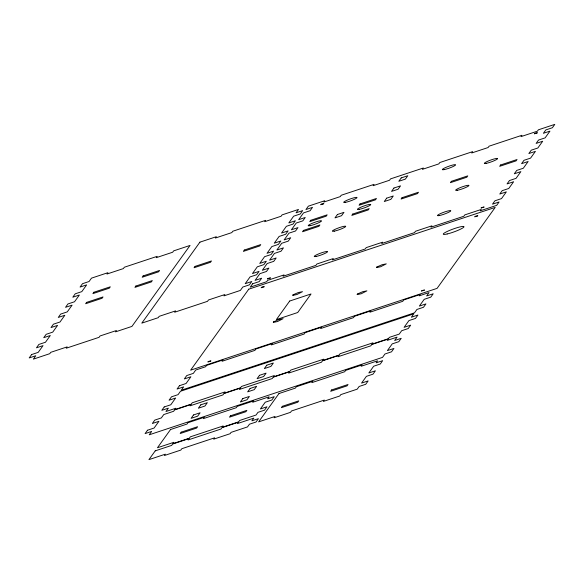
<?xml version="1.0" encoding="UTF-8"?>
<svg xmlns="http://www.w3.org/2000/svg" width="584" height="584" viewBox="0 0 584 584"><rect width="100%" height="100%" fill="white"/><g stroke="black" fill="none" stroke-linecap="round" stroke-linejoin="round"><path stroke-width="0.88" d="M31.624 354.561L29.2 357.934L35.77 355.758L33.346 359.131L49.779 353.678L50.75 352.327L67.175 346.874L66.211 348.225L99.068 337.318L100.039 335.968L116.464 330.515L115.501 331.865L131.926 326.412L190.063 245.426L173.638 250.879L172.667 252.23L156.235 257.683L157.206 256.332L124.348 267.238L123.377 268.589L106.945 274.035L107.916 272.692L91.491 278.145L89.067 281.517L82.49 283.7L80.074 287.072L86.644 284.89L81.796 291.642L75.227 293.818L72.803 297.198L79.373 295.015L74.533 301.76L67.956 303.943L65.539 307.315L72.109 305.14L67.262 311.885L60.692 314.068L58.269 317.44L64.839 315.258L59.999 322.01L53.421 324.193L51.005 327.566L57.575 325.383L52.728 332.135L46.158 334.318L43.734 337.691L50.304 335.508L45.464 342.261L38.887 344.436L36.471 347.816L43.041 345.633L38.194 352.378L31.624 354.561M86.6 302.388L85.629 303.731L102.061 298.278L103.032 296.935L86.6 302.388M93.863 292.263L92.9 293.613L109.325 288.16L110.296 286.81L93.863 292.263M135.889 286.029L134.919 287.379L151.351 281.926L152.315 280.576L135.889 286.029M143.153 275.904L142.189 277.254L158.614 271.801L159.585 270.45L143.153 275.904M199.925 242.156L141.788 323.142L158.213 317.689L159.184 316.338L175.609 310.885L174.645 312.236L207.502 301.329L208.473 299.979L224.898 294.526L223.935 295.876L240.36 290.423L242.783 287.051L249.353 284.868L251.777 281.495L245.207 283.678L250.054 276.925L256.624 274.743L259.048 271.37L252.471 273.553L257.318 266.8L263.888 264.618L266.311 261.245L259.741 263.428L264.589 256.675L271.159 254.5L273.582 251.12L267.005 253.303L271.852 246.558L278.422 244.375L280.846 241.002L274.276 243.178L279.123 236.432L285.693 234.25L288.116 230.877L281.539 233.06L286.386 226.307L292.956 224.125L295.38 220.752L288.81 222.935L293.657 216.182L300.227 213.999L302.651 210.627L296.073 212.81L298.497 209.437L282.072 214.89L281.101 216.241L264.669 221.694L265.64 220.343L232.782 231.249L231.811 232.6L215.379 238.046L216.35 236.702L199.925 242.156M195.034 266.399L194.063 267.742L210.496 262.289L211.466 260.946L195.034 266.399M244.324 250.04L243.353 251.39L259.785 245.937L260.756 244.587L244.324 250.04M147.511 430.233L145.088 433.605L151.657 431.423L149.234 434.803L382.535 357.372L384.958 353.999L391.528 351.816L393.952 348.436L387.382 350.619L392.222 343.874L398.799 341.691L401.223 338.318L394.645 340.494L397.069 337.121L387.214 340.392L388.178 339.041L371.752 344.494L370.782 345.845L337.924 356.751L338.895 355.401L322.463 360.854L321.492 362.204L288.635 373.11L289.606 371.76L273.173 377.213L272.202 378.563L239.345 389.47L240.316 388.119L223.884 393.572L222.92 394.923L190.056 405.829L191.026 404.478L174.594 409.931L173.63 411.282L163.768 414.552L161.345 417.925L154.775 420.108L152.351 423.48L158.928 421.305L154.081 428.05L147.511 430.233M164.221 406.946L161.804 410.326L168.375 408.143L165.951 411.516L175.806 408.245L174.842 409.596L191.267 404.143L192.238 402.792L225.096 391.886L224.125 393.236L240.557 387.783L241.528 386.433L274.385 375.527L273.414 376.877L289.846 371.424L290.817 370.073L323.675 359.167L322.704 360.518L339.136 355.065L340.107 353.714L372.964 342.808L371.993 344.159L388.426 338.705L389.389 337.355L399.252 334.084L401.675 330.712L408.245 328.529L410.669 325.157L404.091 327.339L408.939 320.587L415.509 318.404L417.932 315.031L411.362 317.214L413.786 313.842L180.485 391.265L178.062 394.645L171.492 396.828L169.068 400.201L175.638 398.018L170.798 404.77L164.221 406.946M179.485 385.688L177.061 389.061L183.632 386.885L181.215 390.258L414.509 312.827L416.932 309.454L423.502 307.272L425.926 303.899L419.356 306.074L424.203 299.329L430.773 297.147L433.197 293.774L426.627 295.957L429.043 292.577L419.188 295.847L420.159 294.504L403.726 299.957L402.756 301.3L369.898 312.206L370.869 310.856L354.437 316.309L353.466 317.659L320.609 328.566L321.58 327.215L305.147 332.668L304.184 334.019L271.319 344.925L272.29 343.575L255.865 349.028L254.894 350.378L222.037 361.284L223 359.934L206.575 365.387L205.604 366.737L195.749 370.008L193.326 373.38L186.749 375.563L184.332 378.943L190.902 376.76L186.055 383.505L179.485 385.688M248.762 289.175L190.625 370.168L437.073 288.372L495.21 207.386L248.762 289.175M252.638 283.78L250.222 287.153L266.647 281.7L267.618 280.349L284.05 274.896L283.079 276.247L315.937 265.34L316.908 263.99L333.333 258.537L332.369 259.887L365.226 248.981L366.197 247.631L382.622 242.177L381.659 243.528L414.516 232.622L415.487 231.271L431.912 225.818L430.941 227.169L463.805 216.262L464.769 214.912L481.201 209.459L480.231 210.809L496.663 205.356L499.086 201.984L492.509 204.166L494.933 200.794L501.51 198.611L506.35 191.859L499.78 194.041L502.204 190.669L508.774 188.486L513.621 181.741L507.051 183.916L509.467 180.544L516.044 178.361L520.884 171.616L514.314 173.798L516.738 170.418L523.308 168.243L528.155 161.491L521.585 163.673L524.001 160.293L530.579 158.118L535.418 151.365L528.849 153.548L531.272 150.176L537.842 147.993L542.689 141.24L536.119 143.423L538.536 140.05L545.113 137.868L549.953 131.123L543.383 133.298L545.806 129.925L552.376 127.743L554.8 124.37L538.368 129.823L537.404 131.174L520.972 136.627L521.943 135.276L489.085 146.183L488.114 147.533L471.682 152.986L472.653 151.636L439.796 162.542L438.825 163.892L422.393 169.345L423.364 167.995L390.506 178.901L389.535 180.252L373.103 185.705L374.074 184.354L341.217 195.26L340.246 196.611L323.821 202.064L324.784 200.713L308.359 206.167L305.936 209.539L312.506 207.357L310.082 210.729L303.512 212.912L298.665 219.664L305.242 217.482L302.819 220.854L296.249 223.037L291.401 229.782L297.971 227.607L295.548 230.979L288.978 233.162L284.131 239.907L290.708 237.724L288.284 241.104L281.707 243.28L276.867 250.032L283.437 247.85L281.013 251.222L274.443 253.405L269.596 260.157L276.174 257.975L273.75 261.347L267.173 263.53L262.333 270.282L268.903 268.1L266.479 271.472L259.909 273.655L255.062 280.4L261.639 278.225L259.216 281.597L252.638 283.78M303.468 230.41L302.497 231.753L318.93 226.3L319.901 224.957L303.468 230.41M310.739 220.285L309.768 221.635L326.201 216.182L327.164 214.832L310.739 220.285M155.234 450.855L148.935 459.63L165.36 454.177L164.396 455.527L180.821 450.074L181.792 448.724L214.649 437.817L213.686 439.168L230.111 433.715L231.082 432.364L247.514 426.911L249.448 424.21L256.018 422.035L258.442 418.655L251.872 420.838L253.806 418.137L237.381 423.59L238.345 422.239L221.92 427.692L220.949 429.043L188.092 439.949L189.063 438.599L172.63 444.052L171.66 445.402L155.234 450.855M170.543 429.532L157.461 447.753L173.893 442.3L172.922 443.65L189.347 438.197L190.318 436.847L223.176 425.94L222.212 427.291L238.637 421.838L239.608 420.487L256.04 415.034L257.975 412.333L264.545 410.151L266.968 406.778L260.398 408.961L265.245 402.208L271.815 400.033L274.239 396.653L267.662 398.836L269.122 396.813L252.689 402.266L253.66 400.916L237.228 406.369L236.257 407.72L203.4 418.626L204.371 417.275L187.938 422.728L186.968 424.079L170.543 429.532M181.157 432.175L180.186 433.525L196.618 428.072L197.589 426.721L181.157 432.175M193.508 414.961L191.092 418.341L197.662 416.158L200.086 412.786L193.508 414.961M200.779 404.843L198.356 408.216L204.926 406.033L207.349 402.661L200.779 404.843M337.406 214.518L334.982 217.89L341.552 215.708L343.976 212.335L337.406 214.518M273.728 321.784L273.276 322.412L277.466 321.55L283.101 318.674L278.918 319.528L273.728 321.784M293.11 294.789L292.657 295.409L296.84 294.555L302.483 291.679L298.293 292.533L293.11 294.789M289.679 301.045L276.356 319.609L297.716 312.52L311.038 293.956L289.679 301.045M352.758 214.051L351.787 215.401L368.219 209.948L369.19 208.597L352.758 214.051M360.029 203.925L359.058 205.276L375.483 199.823L376.454 198.472L360.029 203.925M230.446 415.815L229.476 417.166L245.908 411.713L246.879 410.362L230.446 415.815M242.798 398.609L240.374 401.982L246.952 399.799L249.375 396.426L242.798 398.609M250.069 388.484L247.645 391.857L254.215 389.674L256.639 386.301L250.069 388.484M259.515 375.322L257.091 378.695L263.661 376.512L266.085 373.139L259.515 375.322M266.779 365.197L264.362 368.57L270.932 366.394L273.356 363.014L266.779 365.197M386.688 198.158L384.272 201.531L390.842 199.348L393.266 195.976L386.688 198.158M393.959 188.033L391.536 191.406L398.106 189.231L400.529 185.851L393.959 188.033M401.223 177.908L398.806 181.288L405.376 179.105L407.8 175.733L401.223 177.908M402.048 197.691L401.077 199.042L417.509 193.589L418.472 192.238L402.048 197.691M278.977 393.543L258.624 421.889L275.057 416.436L274.086 417.786L290.518 412.333L291.489 410.983L324.346 400.076L323.375 401.427L339.808 395.974L340.779 394.623L357.204 389.17L359.145 386.469L365.715 384.287L368.139 380.914L361.569 383.097L366.409 376.344L372.979 374.161L375.402 370.789L368.832 372.972L373.68 366.219L380.25 364.044L382.673 360.664L376.103 362.846L377.556 360.824L361.124 366.277L362.095 364.927L345.662 370.38L344.691 371.731L311.834 382.637L312.805 381.286L296.373 386.739L295.409 388.09L278.977 393.543M357.517 293.971L357.065 294.599L361.255 293.745L366.891 290.861L362.708 291.715L357.517 293.971M376.899 266.976L376.446 267.603L380.629 266.749L386.272 263.866L382.089 264.72L376.899 266.976M282.327 406.311L281.357 407.661L297.789 402.208L298.752 400.858L282.327 406.311M451.337 181.332L450.366 182.683L466.799 177.229L467.762 175.879L451.337 181.332M331.61 389.951L330.646 391.302L347.071 385.849L348.042 384.498L331.61 389.951M500.627 164.973L499.656 166.323L516.081 160.87L517.052 159.52L500.627 164.973M321.594 204.13L320.726 204.707L323.85 203.67L321.594 204.13M268.304 278.371L267.435 278.948L270.56 277.911L268.304 278.371M262.004 287.146L261.136 287.722L264.26 286.686L262.004 287.146M535.178 133.247L534.309 133.824L537.433 132.787L535.178 133.247M208.707 361.387L207.846 361.963L210.97 360.927L208.707 361.387M481.888 207.488L481.019 208.057L484.143 207.021L481.888 207.488M475.588 216.262L474.719 216.832L477.843 215.795L475.588 216.262M422.29 290.496L421.429 291.073L424.553 290.036L422.29 290.496M310.111 225.679A7.059 0.956 -19.9 0 0 321.244 221.292A7.059 0.956 -19.9 0 0 313.148 222.906A7.059 0.956 -19.9 0 0 310.111 225.679M345.655 202.319A7.059 0.956 -19.9 0 0 356.787 197.925A7.059 0.956 -19.9 0 0 348.692 199.538A7.059 0.956 -19.9 0 0 345.655 202.319M316.192 256.442A7.059 0.956 -19.9 0 0 327.325 252.047A7.059 0.956 -19.9 0 0 319.229 253.66A7.059 0.956 -19.9 0 0 316.192 256.442M334.362 231.133A7.059 0.956 -19.9 0 0 345.487 226.738A7.059 0.956 -19.9 0 0 337.399 228.351A7.059 0.956 -19.9 0 0 334.362 231.133M359.401 209.327A7.059 0.956 -19.9 0 0 370.526 204.933A7.059 0.956 -19.9 0 0 362.438 206.546A7.059 0.956 -19.9 0 0 359.401 209.327M444.234 169.601A7.059 0.956 -19.9 0 0 455.359 165.206A7.059 0.956 -19.9 0 0 447.271 166.827A7.059 0.956 -19.9 0 0 444.234 169.601M439.416 215.54A7.059 0.956 -19.9 0 0 450.541 211.153A7.059 0.956 -19.9 0 0 442.453 212.766A7.059 0.956 -19.9 0 0 439.416 215.54M457.579 190.231A7.059 0.956 -19.9 0 0 468.711 185.843A7.059 0.956 -19.9 0 0 460.615 187.457A7.059 0.956 -19.9 0 0 457.579 190.231M486.253 163.367A7.059 0.956 -19.9 0 0 497.385 158.972A7.059 0.956 -19.9 0 0 489.29 160.593A7.059 0.956 -19.9 0 0 486.253 163.367M447.183 233.965A11.023 1.496 -19.9 0 0 463.9 227.03A11.023 1.496 -19.9 0 0 449.804 230.315A11.023 1.496 -19.9 0 0 447.183 233.965"/></g></svg>
